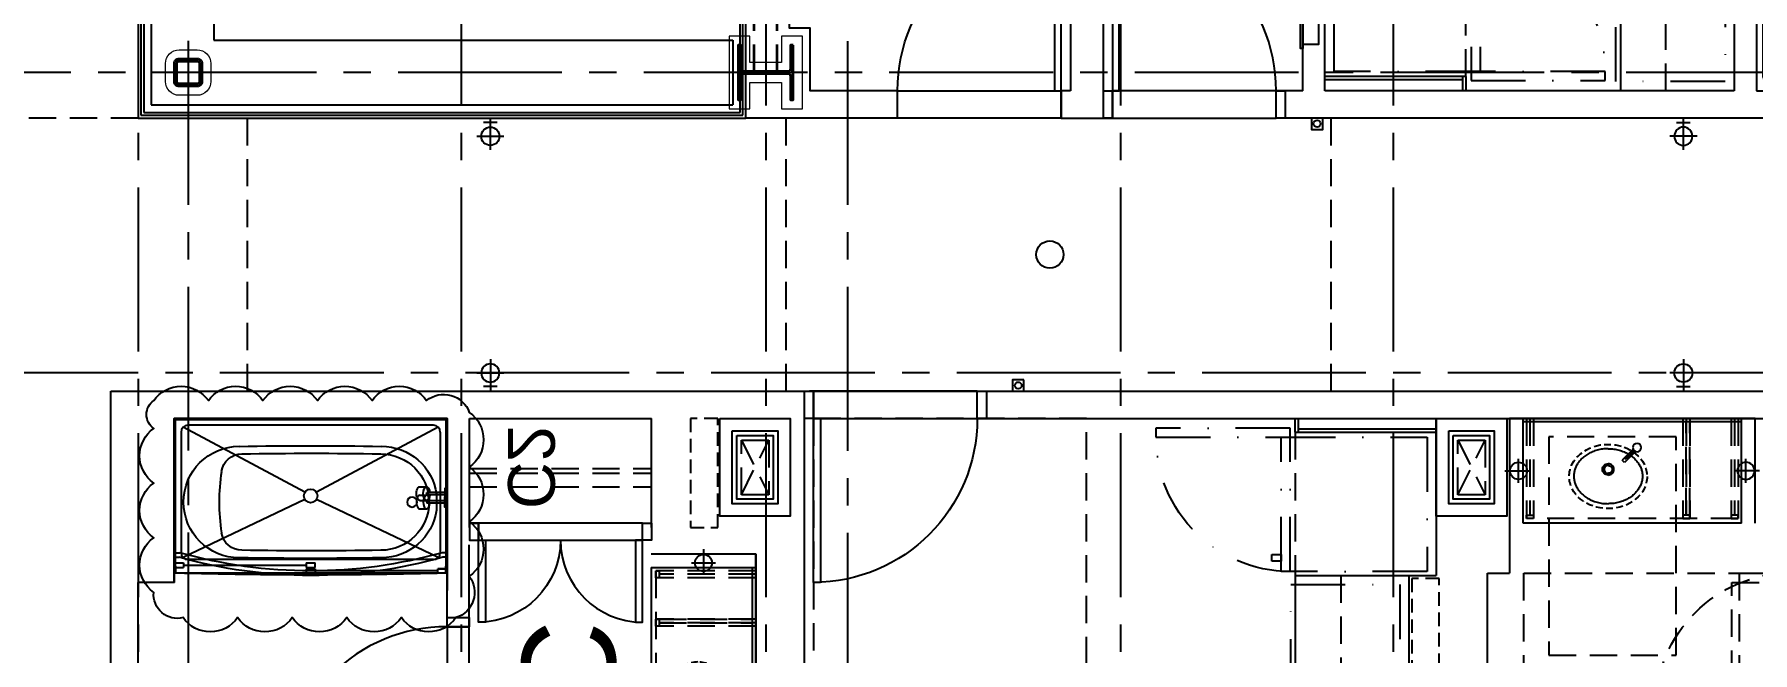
# Model space of a CAD drawing. Header units: inches. Extents: x -3700 to 348, y -844 to 2341.
# Drawn here: x -3034.8 to -2657, y 211.6 to 347.4 of the extents above; entities that cross this region are included whole.
import ezdxf

# ---------------------------------------------------------------- set-up
doc = ezdxf.new("R2010")
doc.units = ezdxf.units.IN
doc.header["$LTSCALE"] = 48
doc.header["$MEASUREMENT"] = 0
for name, pattern in [('CENTER2', [1.125, 0.75, -0.125, 0.125, -0.125]), ('DASHDOT2', [0.5, 0.25, -0.125, 0, -0.125]), ('HIDDEN', [0.375, 0.25, -0.125]), ('HIDDEN2', [0.1875, 0.125, -0.0625]), ('PHANTOM2', [1.25, 0.625, -0.125, 0.125, -0.125, 0.125, -0.125])]:
    doc.linetypes.add(name, pattern=pattern)
doc.layers.get('0').update_dxf_attribs({"color": 253})
for name, color, linetype in [('A-Clng Mtd Light Fixture', 253, 'Continuous'), ('A-Door', 253, 'Continuous'), ('A-Door-Head', 253, 'Continuous'), ('A-Eqpm', 253, 'Continuous'), ('A-Eqpm-NIC', 253, 'DASHDOT2'), ('A-Flor-ADA', 253, 'PHANTOM2'), ('A-Flor-Case', 253, 'Continuous'), ('A-Flor-Case-Hidden', 253, 'HIDDEN2'), ('A-Flor-Outline', 253, 'Continuous'), ('A-Flor-Ovhd', 253, 'HIDDEN2'), ('A-Flor-Pfix', 253, 'Continuous'), ('A-Flor-Soffit', 253, 'HIDDEN2'), ('A-Flor-Spcl', 253, 'Continuous'), ('A-Flor-Wall Mtd Fixture', 253, 'Continuous'), ('A-Grid(3-32)', 253, 'CENTER2'), ('A-HVAC', 253, 'HIDDEN2'), ('A-Wall-Full', 253, 'Continuous'), ('A-Wall-Hatch', 253, 'Continuous'), ('Revision Cloud', 1, 'Continuous'), ('S-Grid-Iden', 253, 'Continuous')]:
    doc.layers.add(name, color=color, linetype=linetype)
for name, color, linetype, lineweight in [('A-Detl-Hatch', 253, 'Continuous', 18), ('S-Detl-Hatch', 253, 'Continuous', 18), ('S-Detl-Wide', 253, 'Continuous', 35)]:
    doc.layers.add(name, color=color, linetype=linetype, lineweight=lineweight)
doc.layers.add('G-Anno-View', color=253, linetype='Continuous', lineweight=18, plot=False)
doc.styles.add('G1DIM', font='arial.ttf')

# ---------------------------------------------------------------- blocks, each defined once
blk = doc.blocks.new('*U10')
at = {"layer": 'A-Detl-Hatch'}
h = blk.add_hatch(dxfattribs=at)
h.set_pattern_fill('ANSI32', color=256, scale=6, style=0)
h.set_pattern_definition([(45, (0, -6.06), (-1.591, 1.591), []), (45, (1.0607, -6.06), (-1.591, 1.591), [])])
edge = h.paths.add_edge_path()
edge.add_line((6, -12.12), (6, -11.515))
edge.add_line((6, -11.515), (0.795, -11.515))
edge.add_arc((0.795, -10.915), 0.6, 180, 270, ccw=False)
edge.add_line((0.195, -10.915), (0.195, -1.205))
edge.add_arc((0.795, -1.205), 0.6, 90, 180, ccw=False)
edge.add_line((0.795, -0.605), (6, -0.605))
edge.add_line((6, -0.605), (6, 0))
edge.add_line((6, 0), (-6, 0))
edge.add_line((-6, 0), (-6, -0.605))
edge.add_line((-6, -0.605), (-0.795, -0.605))
edge.add_arc((-0.795, -1.205), 0.6, 0, 90, ccw=False)
edge.add_line((-0.195, -1.205), (-0.195, -10.915))
edge.add_arc((-0.795, -10.915), 0.6, 270, 360, ccw=False)
edge.add_line((-0.795, -11.515), (-6, -11.515))
edge.add_line((-6, -11.515), (-6, -12.12))
edge.add_line((-6, -12.12), (6, -12.12))
at = {"color": 0, "linetype": 'ByBlock'}
blk.add_lwpolyline([(6, -12.12), (6, -11.515), (0.795, -11.515, -0.4142136), (0.195, -10.915), (0.195, -1.205, -0.4142136), (0.795, -0.605), (6, -0.605), (6, 0), (-6, 0), (-6, -0.605), (-0.795, -0.605, -0.4142136), (-0.195, -1.205), (-0.195, -10.915, -0.4142136), (-0.795, -11.515), (-6, -11.515), (-6, -12.12)], format="xyb", close=True, dxfattribs=at)
blk = doc.blocks.new('W12X65')
at = {"layer": 'S-Detl-Hatch'}
blk.add_lwpolyline([(13860.59, -7310.28), (13860.59, -7305.67), (13854.79, -7305.67), (13854.79, -7298.76), (13860.59, -7298.76), (13860.59, -7294.16), (13844.59, -7294.16), (13844.59, -7298.76), (13850.4, -7298.76), (13850.4, -7305.67), (13844.59, -7305.67), (13844.59, -7310.28)], close=True, dxfattribs=at)
at = {"layer": 'S-Detl-Wide'}
blk.add_blockref('*U10', (13852.59, -7296.16), dxfattribs=at)
blk = doc.blocks.new('*U30')
at = {"layer": 'A-Detl-Hatch'}
h = blk.add_hatch(dxfattribs=at)
h.set_pattern_fill('ANSI32', color=256, scale=6, style=0)
h.set_pattern_definition([(45, (-3, 0), (-1.591, 1.591), []), (45, (-1.9393, 0), (-1.591, 1.591), [])])
edge = h.paths.add_edge_path(flags=0)
edge.add_line((-2, -0.5), (2, -0.5))
edge.add_arc((2, -1), 0.5, 0, 90, ccw=False)
edge.add_line((2.5, -1), (2.5, -5))
edge.add_arc((2, -5), 0.5, -90, 0, ccw=False)
edge.add_line((2, -5.5), (-2, -5.5))
edge.add_arc((-2, -5), 0.5, 180, 270, ccw=False)
edge.add_line((-2.5, -5), (-2.5, -1))
edge.add_arc((-2, -1), 0.5, 90, 180, ccw=False)
edge = h.paths.add_edge_path(flags=0)
edge.add_line((-2, 0), (2, 0))
edge.add_arc((2, -1), 1, 0, 90, ccw=False)
edge.add_line((3, -1), (3, -5))
edge.add_arc((2, -5), 1, -90, 0, ccw=False)
edge.add_line((2, -6), (-2, -6))
edge.add_arc((-2, -5), 1, 180, 270, ccw=False)
edge.add_line((-3, -5), (-3, -1))
edge.add_arc((-2, -1), 1, 90, 180, ccw=False)
at = {"color": 0, "linetype": 'ByBlock'}
for points in [[(-2, 0), (2, 0, -0.414214), (3, -1), (3, -5, -0.414214), (2, -6), (-2, -6, -0.414214), (-3, -5), (-3, -1, -0.414214)], [(-2, -0.5), (2, -0.5, -0.414214), (2.5, -1), (2.5, -5, -0.414214), (2, -5.5), (-2, -5.5, -0.414214), (-2.5, -5), (-2.5, -1, -0.414214)]]:
    blk.add_lwpolyline(points, format="xyb", close=True, dxfattribs=at)
blk = doc.blocks.new('HSS 6X6')
at = {"layer": 'S-Detl-Hatch'}
blk.add_lwpolyline([(13836.95, -7384.91), (13840.95, -7384.91, -0.414214), (13843.95, -7387.91), (13843.95, -7391.91, -0.414214), (13840.95, -7394.91), (13836.95, -7394.91, -0.414214), (13833.95, -7391.91), (13833.95, -7387.91, -0.414214)], format="xyb", close=True, dxfattribs=at)
at = {"layer": 'S-Detl-Wide'}
blk.add_blockref('*U30', (13838.95, -7386.91), dxfattribs=at)
blk = doc.blocks.new('2ND FLOOR - STRUCTURAL GRID')
at = {"layer": 'A-Grid(3-32)'}
for p, q in [((8672.5, -7426.01), (8672.5, -9409.77)), ((8743.5, -7426.01), (8743.5, -9409.77)), ((8810.5, -7426.01), (8810.5, -9409.77)), ((8888.5, -7426.01), (8888.5, -9409.77)), ((8948.5, -7426.01), (8948.5, -9409.77)), ((8683.5, -7447.81), (8683.5, -9387.54)), ((8828.5, -7447.85), (8828.5, -9387.48)), ((11897.69, -8858.75), (8119.31, -8858.75)), ((11912.5, -8924.75), (8104.5, -8924.75))]:
    blk.add_line(p, q, dxfattribs=at)
at = {"layer": 'S-Detl-Wide', "linetype": 'HIDDEN2'}
for p, q in [((8808, -8858.56), (8808, -8592.94)), ((8813, -8858.56), (8813, -8592.94))]:
    blk.add_line(p, q, dxfattribs=at)
at = {"rotation": 90}
blk.add_blockref('W12X65', (1508.28, -22711.34), dxfattribs=at)
at = {"layer": 'S-Grid-Iden'}
blk.add_blockref('HSS 6X6', (-5155.45, -1468.84), dxfattribs=at)
blk = doc.blocks.new('36in door')
blk.add_lwpolyline([(-1.5, -36), (0, -36), (0, 0), (-1.5, 0)], close=True)
blk.add_arc((0, 0), 36, 180, 270)
blk = doc.blocks.new('refrigerator')
blk.add_line((-30.125, 0), (-30.125, -29.5))
for points in [[(-32.125, -29.5), (0, -29.5), (0, 0), (-32.125, 0)], [(-34.125, -3.75), (-32.125, -3.75), (-32.125, -2.25), (-34.125, -2.25)], [(-59.625, -31.5), (-59.625, -29.5), (-30.125, -29.5), (-30.125, -31.5)]]:
    blk.add_lwpolyline(points, close=True)
blk.add_arc((-30.125, -29.5), 29.5, 90, 183.88744)
blk = doc.blocks.new('fridge cubby')
at = {"layer": 'A-Flor-Case'}
for p, q in [((-31, -31.5), (0, -31.5)), ((-31, -31.5), (-31, -34.5)), ((-30.25, -31.5), (-30.25, -34.5)), ((-30.25, -32.25), (0, -32.25))]:
    blk.add_line(p, q, dxfattribs=at)
at = {"layer": 'A-Flor-Ovhd'}
blk.add_line((-31, -31.5), (-31, 0.125), dxfattribs=at)
at = {"layer": 'A-Eqpm-NIC'}
blk.add_blockref('refrigerator', (-2, -0.875), dxfattribs=at)
blk = doc.blocks.new('ADA Kitchen')
at = {"layer": 'A-Eqpm-NIC'}
blk.add_lwpolyline([(60.5, -8), (60.5, -32), (36.5, -32), (36.5, -8)], close=True, dxfattribs=at)
at = {"layer": 'A-Flor-Case'}
for q in [(34.5, -6), (149.25, -31)]:
    blk.add_line((34.5, -31), q, dxfattribs=at)
at = {"layer": 'A-Flor-Ovhd'}
for q in [(34.5, -6), (116.25, -21)]:
    blk.add_line((34.5, -21), q, dxfattribs=at)
at = {"layer": 'A-Wall-Full'}
for p, q in [((0, 0), (34.5, 0)), ((0, -31), (0, 0)), ((34.5, -6), (34.5, 0)), ((34.5, -6), (149.25, -6))]:
    blk.add_line(p, q, dxfattribs=at)
at = {"extrusion": (0, 0, -1), "zscale": -1, "rotation": 90}
blk.add_blockref('fridge cubby', (-34.5, 0), dxfattribs=at)
blk = doc.blocks.new('Plumbing Chase')
at = {"layer": 'A-Flor-Outline', "linetype": 'HIDDEN2', "ltscale": 0.5}
blk.add_lwpolyline([(0.625, 0), (6.625, 0), (6.625, 24), (0.625, 24)], close=True, dxfattribs=at)
blk = doc.blocks.new('shower head')
for p, q in [((0.5, 0.25), (4.48, 0.25)), ((6.04, 1.5), (4.5, 1.5)), ((0.5, -0.25), (4.48, -0.25)), ((6.02, -1.5), (4.49, -1.5))]:
    blk.add_line(p, q)
blk.add_lwpolyline([(0, -1.12), (0.5, -1.12), (0.5, 1.12), (0, 1.12)], close=True)
at = {"extrusion": (0, 0, -1)}
for centre, start_param, end_param in [((4.5, 0), 4.878708, 10.826996), ((6.02, 0), 6.265998, 9.430839)]:
    blk.add_ellipse(centre, major_axis=(0, 1.5), ratio=0.483735, start_param=start_param, end_param=end_param, dxfattribs=at)
blk.add_open_spline([(4.48, 0.25), (4.49, 0.2), (4.49, 0.16), (4.49, 0.11), (4.5, 0.04), (4.5, -0.04), (4.49, -0.11), (4.49, -0.16), (4.49, -0.21), (4.48, -0.25)], degree=3, knots=[7.6339989, 7.6339989, 7.6339989, 7.6339989, 7.7552894, 7.7552894, 7.7552894, 7.9540134, 7.9540134, 7.9540134, 8.074038, 8.074038, 8.074038, 8.074038])
blk = doc.blocks.new('shower curtain rod')
for p, q in [((-59.75, 0), (-60, 0)), ((-59.75, -2.5), (-59.75, 0)), ((-0.25, 0), (0, 0)), ((-0.25, -2.5), (-0.25, 0)), ((-59.75, -2.5), (-60, -2.5)), ((-59.75, -0.75), (-58.86, -0.75)), ((-59.75, -1.75), (-59, -1.75)), ((-0.25, -0.75), (-1.14, -0.75)), ((-0.25, -1.75), (-1, -1.75)), ((-0.25, -2.5), (0, -2.5))]:
    blk.add_line(p, q)
for centre, radius, start, end in [((-30, 101.37), 107.12, 254.2934, 285.7066), ((-30, 101.34), 106.09, 254.2167, 285.7833)]:
    blk.add_arc(centre, radius, start, end)
blk = doc.blocks.new('tub plan')
for p, q in [((0.12, -32.25), (0.12, -0.31)), ((59.44, -0.12), (0.31, -0.12)), ((59.63, -32.25), (59.63, -0.31)), ((2.25, -16.5), (2.25, -20)), ((-0.07, -33.87), (59.81, -33.87)), ((0.19, -33.86), (0.19, -32.36)), ((59.56, -33.86), (59.56, -32.36))]:
    blk.add_line(p, q)
blk.add_circle((7.62, -18.25), 1.09)
for centre, radius, start, end in [((0.31, -0.31), 0.188, 90, 180), ((59.44, -0.31), 0.188, 0, 90), ((14.37, -18.25), 12.25, 90, 171.7868), ((30, -982.48), 976.6, 89.08325, 90.91675), ((29.77, -940.73), 933.2, 89.06218, 90.93782), ((45.62, -18.25), 12.25, 270, 90), ((14.5, -18.25), 10.59, 90, 180), ((45.05, -12.16), 4.5, 8.0478, 90), ((1.97, -18.25), 48, 351.9522, 8.0478), ((14.5, -18.25), 10.59, 180, 270), ((14.37, -18.25), 12.25, 188.2132, 270), ((45.05, -24.34), 4.5, 270, 351.9522), ((29.77, 904.23), 933.2, 269.06218, 270.93782), ((0.25, -32.25), 0.13, 180, 241.143), ((0.25, -33.69), 0.13, 246.6399, 270), ((29.87, 1136.13), 1170.38, 268.54955, 271.45045), ((30, 945.98), 976.6, 269.08325, 270.91675), ((59.5, -32.25), 0.13, 298.857, 0), ((59.81, -33.81), 0.06, 270, 0)]:
    blk.add_arc(centre, radius, start, end)
at = {"layer": 'A-Flor-Pfix'}
blk.add_blockref('shower head', (-0.07, -18.25), dxfattribs=at)
at = {"layer": 'A-Flor-Spcl'}
blk.add_blockref('shower curtain rod', (59.87, -28.62), dxfattribs=at)
blk = doc.blocks.new('Toiliet American Std Cadet Pro')
for p, q in [((0, 8.06), (0, -8.06)), ((5.84, 9.06), (1, 9.06)), ((6.84, 7.9), (6.84, 8.06)), ((7.53, 6.52), (7, 7.36)), ((7.69, -5.98), (7.69, 5.98)), ((7, -7.36), (7.53, -6.52)), ((1, -9.06), (5.84, -9.06)), ((6.84, -8.06), (6.84, -7.9))]:
    blk.add_line(p, q)
for centre, radius, start, end in [((1, 8.06), 1, 90, 180), ((5.84, 8.06), 1, 0, 90), ((7.84, 7.9), 1, 180, 212.4157), ((6.69, 5.98), 1, 0, 32.4157), ((10.89, 10.1), 4.91, 226.8784, 295.5831), ((7.84, -7.9), 1, 147.5844, 180), ((10.89, -10.1), 4.91, 64.417, 133.1217), ((6.69, -5.98), 1, 327.5844, 0), ((1, -8.06), 1, 180, 270), ((5.84, -8.06), 1, 270, 0)]:
    blk.add_arc(centre, radius, start, end)
for start_param, end_param in [(4.086017, 8.480354), (2.197169, 4.086017)]:
    blk.add_ellipse((18.39, 0), major_axis=(9.17, 0), ratio=0.762999, start_param=start_param, end_param=end_param)
blk = doc.blocks.new('wall sconce')
for p, q in [((-1, 0), (4.625, 0)), ((2, -2.625), (2, 2.625))]:
    blk.add_line(p, q)
blk.add_circle((2, 0), 1.875)
blk = doc.blocks.new('sink1915rear')
for p, q in [((-6, -4.54), (-3.61, -6.94)), ((-5.78, -4.41), (-3.96, -6.23)), ((-5.6, -4.24), (-3.78, -6.05)), ((-5.47, -4.01), (-3.08, -6.41)), ((-3.96, -6.23), (-3.78, -6.05)), ((-3.61, -6.94), (-3.08, -6.41))]:
    blk.add_line(p, q)
blk.add_circle((-6.35, -3.67), 0.938)
for points, knots in [([(-5.07, -5.48), (-5.16, -5.54), (-5.5, -5.8), (-6.03, -6.29), (-6.6, -6.99), (-7.03, -7.71), (-7.32, -8.45), (-7.5, -9.2), (-7.56, -9.95), (-7.5, -10.7), (-7.32, -11.45), (-7.03, -12.19), (-6.6, -12.91), (-6.03, -13.61), (-5.33, -14.26), (-4.48, -14.84), (-3.5, -15.33), (-2.41, -15.7), (-1.23, -15.95), (-0.41, -15.98), (0, -15.99)], [5.387657, 5.387657, 5.387657, 5.387657, 5.72094, 6.671915, 7.55893, 8.391939, 9.182354, 9.943851, 10.690053, 11.436458, 12.198524, 12.989815, 13.823917, 14.712127, 15.664288, 16.687236, 17.780855, 18.938437, 20.147416, 21.38303, 21.38303, 21.38303, 21.38303]), ([(0, -3.91), (-0.41, -3.93), (-1.23, -3.96), (-2.41, -4.2), (-3.48, -4.57), (-4.13, -4.89), (-4.43, -5.06)], [0, 0, 0, 0, 1.238365, 2.448444, 3.606048, 4.621257, 4.621257, 4.621257, 4.621257])]:
    blk.add_open_spline(points, degree=3, knots=knots)
for points in [[(0, -9.7), (-0.48, -9.61), (-0.88, -9.34), (-1.15, -8.93), (-1.25, -8.45), (-1.15, -7.97), (-0.88, -7.57), (-0.48, -7.3), (0, -7.2)], [(0, -3.91), (1.24, -3.99), (2.42, -4.23), (3.52, -4.61), (4.49, -5.1), (5.33, -5.68), (6.03, -6.32), (6.59, -7.01), (7.01, -7.73), (7.31, -8.46), (7.48, -9.21), (7.54, -9.95), (7.48, -10.69), (7.31, -11.44), (7.01, -12.17), (6.59, -12.89), (6.03, -13.58), (5.33, -14.22), (4.49, -14.81), (3.51, -15.3), (2.42, -15.67), (1.23, -15.91), (0, -15.99)], [(0, -9.7), (0.48, -9.61), (0.88, -9.34), (1.15, -8.93), (1.25, -8.45), (1.15, -7.97), (0.88, -7.57), (0.48, -7.3), (0, -7.2)], [(0, -7.58), (-0.33, -7.64), (-0.62, -7.83), (-0.81, -8.12), (-0.87, -8.45), (-0.81, -8.79), (-0.62, -9.07), (-0.33, -9.26), (0, -9.33)], [(0, -7.58), (0.33, -7.64), (0.62, -7.83), (0.81, -8.12), (0.88, -8.45), (0.81, -8.79), (0.62, -9.07), (0.33, -9.26), (0, -9.33)]]:
    blk.add_spline(points, degree=3)
at = {"layer": 'A-Flor-Case-Hidden', "linetype": 'HIDDEN2', "ltscale": 0.25, "extrusion": (0, 0, -1)}
blk.add_ellipse((0, -10.01), major_axis=(-8.56, 0), ratio=0.824818, dxfattribs=at)
blk = doc.blocks.new('41in Std Vanity')
at = {"layer": 'A-Flor-Case'}
for p, q in [((23, 53), (0, 53)), ((0.75, 5), (0.75, 53)), ((23, 5), (23, 53)), ((23, 5), (0, 5))]:
    blk.add_line(p, q, dxfattribs=at)
at = {"layer": 'A-Flor-Case-Hidden'}
for p, q in [((0, 52.25), (22, 52.25)), ((0, 51.5), (21.25, 51.5)), ((0, 50.75), (21.25, 50.75)), ((22, 5.75), (22, 52.125)), ((0, 17.875), (21.25, 17.875)), ((0, 17.125), (21.25, 17.125)), ((0, 16.375), (22, 16.375)), ((21.25, 17.125), (0.75, 17.125)), ((21.25, 16.375), (0.75, 16.375)), ((0, 7.25), (21.25, 7.25)), ((0, 6.5), (21.25, 6.5)), ((0, 5.75), (22, 5.75))]:
    blk.add_line(p, q, dxfattribs=at)
for points in [[(21.25, 50.75), (22, 50.75), (22, 52.25), (21.25, 52.25)], [(21.25, 17.875), (22, 17.875), (22, 16.375), (21.25, 16.375)], [(21.25, 7.25), (22, 7.25), (22, 5.75), (21.25, 5.75)]]:
    blk.add_lwpolyline(points, close=True, dxfattribs=at)
at = {"layer": 'A-Wall-Full'}
for p, q in [((0, 2), (0, 56)), ((0, 56), (23, 56)), ((23, 2), (0, 2))]:
    blk.add_line(p, q, dxfattribs=at)
at = {"layer": 'A-Flor-Pfix', "rotation": 90}
blk.add_blockref('sink1915rear', (2.736, 34.312), dxfattribs=at)
at = {"layer": 'A-Flor-Wall Mtd Fixture', "xscale": -1, "rotation": 90}
blk.add_blockref('wall sconce', (11.5, 56), dxfattribs=at)
at = {"layer": 'A-Flor-Wall Mtd Fixture', "rotation": 90}
blk.add_blockref('wall sconce', (11.5, 2), dxfattribs=at)
blk = doc.blocks.new('Suite Vanity and Bath 1')
at = {"layer": 'A-Door'}
for points in [[(6.88, 72.88), (4.88, 72.88), (4.88, 68), (6.88, 68)], [(44.88, 72.88), (42.88, 72.88), (42.88, 68), (44.88, 68)]]:
    blk.add_lwpolyline(points, close=True, dxfattribs=at)
at = {"layer": 'A-Door-Head'}
blk.add_lwpolyline([(6.88, 72.88), (42.88, 72.88), (42.88, 68), (6.88, 68)], close=True, dxfattribs=at)
at = {"layer": 'A-Flor-Soffit'}
blk.add_line((0, 72.88), (0, 112.87), dxfattribs=at)
at = {"layer": 'A-Wall-Full'}
for p, q in [((0, 112.87), (0, 135.87)), ((4.88, 135.87), (58.87, 135.87)), ((4.88, 112.87), (4.88, 135.87)), ((58.87, 112.87), (58.87, 135.87)), ((0, 112.87), (4.88, 112.87)), ((0, 72.88), (0, 0)), ((0, 72.88), (6.88, 72.88)), ((6.88, 68), (6.88, 72.88)), ((42.88, 68), (42.88, 72.88)), ((42.88, 72.88), (60.88, 72.88)), ((4.88, 68), (4.88, 0)), ((4.88, 68), (6.88, 68)), ((42.88, 68), (88.62, 68)), ((88.62, 8.06), (88.62, 68)), ((52.62, 8.06), (52.62, 0)), ((52.62, 8.06), (88.62, 8.06)), ((52.62, 0), (4.88, 0))]:
    blk.add_line(p, q, dxfattribs=at)
at = {"extrusion": (0, 0, -1), "zscale": -1, "rotation": 270}
blk.add_blockref('41in Std Vanity', (-60.88, 135.87), dxfattribs=at)
at = {"layer": 'A-Door', "extrusion": (0, 0, -1), "zscale": -1}
blk.add_blockref('36in door', (-6.88, 68), dxfattribs=at)
at = {"layer": 'A-Flor-Pfix', "extrusion": (0, 0, -1), "xscale": -1, "zscale": -1, "rotation": 90}
blk.add_blockref('tub plan', (-88.5, 67.93), dxfattribs=at)
at = {"layer": 'A-Flor-Pfix', "rotation": 90.00004864950782}
blk.add_blockref('Toiliet American Std Cadet Pro', (22.88, 0.75), dxfattribs=at)
at = {"layer": 'G-Anno-View', "insert": (23.45, 105.01), "char_height": 20.58, "width": 161.6877, "attachment_point": 1, "style": 'G1DIM'}
blk.add_mtext('C', dxfattribs=at)
blk = doc.blocks.new('18in door')
blk.add_lwpolyline([(0, 0), (1.5, 0), (1.5, 18), (0, 18)], close=True)
blk.add_arc((0, 0), 18, 0, 90)
blk = doc.blocks.new('Suite Closet 2')
at = {"layer": 'A-Door'}
for points in [[(1, -25), (4.75, -25), (4.75, -23), (1, -23)], [(1, -61), (4.75, -61), (4.75, -63), (1, -63)]]:
    blk.add_lwpolyline(points, close=True, dxfattribs=at)
at = {"layer": 'A-Door-Head'}
blk.add_lwpolyline([(1, -25), (4.75, -25), (4.75, -61), (1, -61)], close=True, dxfattribs=at)
at = {"layer": 'A-Flor-Ovhd'}
for p, q in [((12.75, -63), (12.75, -23)), ((15.75, -63), (15.75, -23)), ((16.75, -63), (16.75, -23))]:
    blk.add_line(p, q, dxfattribs=at)
at = {"layer": 'A-Wall-Full'}
for p, q in [((1, -25), (4.75, -25)), ((3.75, -23), (27.75, -23)), ((4.75, -25), (4.75, -23)), ((4.75, -25), (4.75, -23)), ((27.75, -63), (27.75, -23)), ((1, -63), (1, -61)), ((1, -61), (4.75, -61)), ((3.75, -63), (27.75, -63)), ((4.75, -63), (4.75, -61))]:
    blk.add_line(p, q, dxfattribs=at)
at = {"layer": 'A-Door', "extrusion": (0, 0, -1), "zscale": -1, "rotation": 270}
blk.add_blockref('18in door', (-1, -25), dxfattribs=at)
at = {"layer": 'A-Door', "rotation": 90}
blk.add_blockref('18in door', (1, -61), dxfattribs=at)
at = {"layer": 'G-Anno-View', "insert": (7.82, -44.25), "char_height": 10.291, "width": 80.8438, "attachment_point": 1, "style": 'G1DIM'}
blk.add_mtext('C2', dxfattribs=at)
blk = doc.blocks.new('Single 12x6 HVAC Shaft')
at = {"layer": 'A-Flor-Outline'}
blk.add_lwpolyline([(3.75, 17.75), (11.75, 17.75), (11.75, 3.75), (3.75, 3.75)], close=True, dxfattribs=at)
at = {"layer": 'A-HVAC'}
for p, q in [((4.75, 16.75), (10.75, 4.75)), ((4.75, 4.75), (10.75, 16.75))]:
    blk.add_line(p, q, dxfattribs=at)
blk.add_lwpolyline([(4.75, 16.75), (10.75, 16.75), (10.75, 4.75), (4.75, 4.75)], close=True, dxfattribs=at)
at = {"layer": 'A-Wall-Full'}
for points in [[(0, 21.5), (15.5, 21.5), (15.5, 0), (0, 0)], [(2.75, 18.75), (12.75, 18.75), (12.75, 2.75), (2.75, 2.75)]]:
    blk.add_lwpolyline(points, close=True, dxfattribs=at)
blk = doc.blocks.new('shower door')
at = {"layer": 'A-Flor-Case'}
for p, q in [((-31, -1), (-31, 0)), ((-29, 0), (-31, 0)), ((-29, -1), (-29, 0)), ((0, 0), (-2, 0)), ((-2, 0), (-2, -1)), ((-59.99, -1.26), (-57.99, -1.26)), ((-59.99, -2.26), (-57.99, -2.26)), ((-57.99, -2.26), (-57.99, -1.26)), ((-57.99, -1.76), (-31, -1.76)), ((-29, -1), (-31, -1)), ((-31, -1.26), (-29, -1.26)), ((-31, -2.26), (-31, -1.26)), ((-31, -2.26), (-29, -2.26)), ((-2, -0.5), (-29, -0.5)), ((-29, -1.26), (-29, -2.26)), ((0, -1), (-2, -1)), ((-2, -1), (0, -1))]:
    blk.add_line(p, q, dxfattribs=at)
blk = doc.blocks.new('30x34 shower')
at = {"layer": 'A-Flor-Pfix'}
for p, q in [((0, -34), (0, 0)), ((60, 0), (0, 0)), ((60, -34), (60, 0)), ((1.5, -3), (1.5, -29.5)), ((28.75, -16.18), (1.94, -1.94)), ((57, -1.5), (3, -1.5)), ((58.06, -1.94), (31.25, -16.18)), ((58.5, -3), (58.5, -29.5)), ((28.75, -17.82), (1.94, -30.56)), ((58.06, -30.56), (31.25, -17.82)), ((60, -34), (0, -34)), ((57, -31), (3, -31))]:
    blk.add_line(p, q, dxfattribs=at)
blk.add_circle((30, -17), 1.5, dxfattribs=at)
for centre, start, end in [((3, -3), 90, 180), ((57, -3), 0, 90), ((3, -29.5), 180, 270), ((57, -29.5), 270, 0)]:
    blk.add_arc(centre, 1.5, start, end, dxfattribs=at)
at = {"xscale": -1, "rotation": 179.9999999999999}
blk.add_blockref('shower door', (60, -34), dxfattribs=at)
at = {"layer": 'A-Flor-Pfix', "rotation": 180.0000000001253}
blk.add_blockref('shower head', (60, -16.5), dxfattribs=at)
blk = doc.blocks.new('ADA 2BED BATH')
at = {"layer": 'A-Flor-ADA', "linetype": 'HIDDEN2'}
for points in [[(24.77, -4), (24.77, -52), (52.77, -52), (52.77, -4)], [(19.26, -94), (19.26, -34), (73.26, -34), (73.26, -94)], [(66.68, -34), (136.99, -34), (136.99, -94), (66.68, -94)], [(64.99, -36), (136.99, -36), (136.99, -66), (64.99, -66)]]:
    blk.add_lwpolyline(points, close=True, dxfattribs=at)
blk.add_circle((78.15, -63.9), 30, dxfattribs=at)
at = {"layer": 'A-Wall-Full'}
for p, q in [((16.12, 0), (16.12, -34)), ((11.26, -94), (11.26, -34)), ((11.26, -34), (16.12, -34))]:
    blk.add_line(p, q, dxfattribs=at)
blk.add_blockref('Single 12x6 HVAC Shaft', (0, -21.5))
at = {"xscale": -1, "rotation": 90}
blk.add_blockref('41in Std Vanity', (72.12, 0), dxfattribs=at)
blk = doc.blocks.new('ADA 2 Bedroom Suite')
at = {"layer": 'A-Door'}
for points in [[(206.53, 280.62), (208.53, 280.62), (208.53, 274.62), (206.53, 274.62)], [(244.53, 280.62), (246.53, 280.62), (246.53, 274.62), (244.53, 274.62)]]:
    blk.add_lwpolyline(points, close=True, dxfattribs=at)
at = {"layer": 'A-Door-Head'}
blk.add_lwpolyline([(244.53, 280.62), (208.53, 280.62), (208.53, 274.62), (244.53, 274.62)], close=True, dxfattribs=at)
at = {"layer": 'A-Flor-ADA', "linetype": 'HIDDEN2'}
blk.add_lwpolyline([(208.53, 220.62), (268.53, 220.62), (268.53, 274.62), (208.53, 274.62)], close=True, dxfattribs=at)
at = {"layer": 'A-Wall-Full'}
for p, q in [((54, 280.62), (496.42, 280.62)), ((54, 194.25), (54, 280.62)), ((208.53, 280.62), (207.65, 280.62)), ((208.53, 274.62), (208.53, 280.62)), ((244.53, 274.62), (244.53, 280.62)), ((206.53, 219.73), (206.53, 274.62)), ((208.53, 274.62), (206.53, 274.62)), ((244.53, 274.62), (417.57, 274.62))]:
    blk.add_line(p, q, dxfattribs=at)
blk.add_lwpolyline([(67.94, 238.63), (67.94, 274.62), (127.94, 274.62), (127.94, 236.86)], dxfattribs=at)
at = {"xscale": -1, "rotation": 270}
for name, p in [('Suite Vanity and Bath 1', (59.94, 186)), ('Suite Closet 2', (195.88, 246.88))]:
    blk.add_blockref(name, p, dxfattribs=at)
for name, p in [('30x34 shower', (67.94, 274.62)), ('Plumbing Chase', (180.84, 250.63)), ('Single 12x6 HVAC Shaft', (187.91, 253.12)), ('ADA 2BED BATH', (345.45, 274.62)), ('Plumbing Chase', (339.45, 215.49))]:
    blk.add_blockref(name, p)
at = {"rotation": 270}
blk.add_blockref('ADA Kitchen', (345.45, 274.62), dxfattribs=at)
at = {"layer": 'A-Door', "extrusion": (0, 0, -1), "zscale": -1}
blk.add_blockref('36in door', (-208.53, 274.62), dxfattribs=at)
blk = doc.blocks.new('kitchen faucet')
for p, q in [((0.93, 0.38), (8.38, 0.38)), ((1, 0.12), (4, 0.12)), ((4, -0.12), (4, 0.12)), ((0.93, -0.38), (8.38, -0.38)), ((1, -0.12), (4, -0.12))]:
    blk.add_line(p, q)
blk.add_circle((0, 0), 1)
blk.add_arc((8.38, 0), 0.375, 270, 90)
blk = doc.blocks.new('kitchen sink')
blk.add_lwpolyline([(-14.94, -6.97, 0.143329), (-14, -7.25), (-3, -7.25, 0.414214), (-1.25, -5.5), (-1.25, 5.5, 0.414214), (-3, 7.25), (-14, 7.25, 0.414214), (-15.75, 5.5), (-15.75, -5.5, 0.143329), (-15.47, -6.44, 0.143329)], format="xyb")
blk.add_circle((-10.75, 0), 1.5)
at = {"layer": 'A-Flor-Case-Hidden'}
for p, q in [((-15.75, 8.5), (-17, 7.25)), ((-1.25, 8.5), (0, 7.25)), ((-16.64, -7.61), (-17, -7.25)), ((-1.25, -8.5), (0, -7.25)), ((-15.75, -8.5), (-16.11, -8.14))]:
    blk.add_line(p, q, dxfattribs=at)
for points in [[(-1.25, 8.5), (-15.75, 8.5)], [(-17, 7.25), (-17, -7.25)], [(0, -7.25), (0, 7.25)], [(-15.75, -8.5), (-1.25, -8.5)]]:
    blk.add_lwpolyline(points, dxfattribs=at)
at = {"rotation": 45.00000000000001}
blk.add_blockref('kitchen faucet', (-17.38, -8.88), dxfattribs=at)
blk = doc.blocks.new('cooktop')
at = {"ltscale": 0.5}
blk.add_lwpolyline([(-7.56, -21.5), (7.56, -21.5, 0.414214), (8.56, -20.5), (8.56, -1, 0.414214), (7.56, 0), (-7.56, 0, 0.414214), (-8.56, -1), (-8.56, -20.5, 0.414214)], format="xyb", close=True, dxfattribs=at)
for centre, radius in [((-3.27, -5.47), 3), ((6.32, -3.4), 0.75), ((6.32, -6.24), 0.75), ((-0.31, -15.05), 4.66)]:
    blk.add_circle(centre, radius, dxfattribs=at)
blk = doc.blocks.new('Studio Kitchen 1')
at = {"layer": 'A-Eqpm'}
for points in [[(-28.25, -99.75), (-10.25, -99.75), (-10.25, -96.25), (-28.25, -96.25)], [(-29.25, -99.75), (-9.25, -99.75), (-9.25, -100.25), (-29.25, -100.25)]]:
    blk.add_lwpolyline(points, close=True, dxfattribs=at)
at = {"layer": 'A-Eqpm-NIC'}
for points in [[(-47.88, -5.13), (-47.88, -20.38), (-77.75, -20.38), (-77.75, -5.13)], [(-2, -6.88), (-2, -30.88), (-26, -30.88), (-26, -6.88)]]:
    blk.add_lwpolyline(points, close=True, dxfattribs=at)
at = {"layer": 'A-Flor-Case'}
for p, q in [((-78, -29.88), (0, -29.88)), ((-3.13, -63.88), (-3.13, -94.88)), ((-3.13, -63.88), (-0.13, -63.88)), ((-3.13, -64.63), (-0.13, -64.63)), ((-2.38, -64.63), (-2.38, -94.88))]:
    blk.add_line(p, q, dxfattribs=at)
at = {"layer": 'A-Flor-Ovhd'}
for p, q in [((0, -19.88), (-77.75, -19.88)), ((-3.13, -63.88), (-34.75, -63.88))]:
    blk.add_line(p, q, dxfattribs=at)
at = {"layer": 'A-Wall-Full'}
for p, q in [((-78, -4.88), (0, -4.88)), ((-78, -30.13), (-78, -4.88)), ((0, -4.88), (0, -94.88)), ((-34.75, -63.88), (-38.5, -63.88)), ((-38.5, -63.88), (-38.5, -99.75)), ((-34.75, -63.88), (-34.75, -94.88)), ((0, -94.88), (-34.75, -94.88)), ((0, -99.75), (-38.5, -99.75))]:
    blk.add_line(p, q, dxfattribs=at)
at = {"layer": 'A-Eqpm-NIC', "extrusion": (0, 0, -1), "zscale": -1, "rotation": 270}
for name, p in [('cooktop', (74.75, -19.13)), ('refrigerator', (33.75, -92.88))]:
    blk.add_blockref(name, p, dxfattribs=at)
at = {"layer": 'A-Flor-Pfix', "extrusion": (0, 0, -1), "zscale": -1, "rotation": 270}
blk.add_blockref('kitchen sink', (40, -27.63), dxfattribs=at)
at = {"layer": 'G-Anno-View', "insert": (-70.96, -43.5), "char_height": 20.581, "width": 161.6877, "attachment_point": 1, "style": 'G1DIM'}
blk.add_mtext('K1', dxfattribs=at)
blk = doc.blocks.new('Studio Bath 2')
at = {"layer": 'A-Door'}
for points in [[(-81, -21.98), (-81, -19.98), (-76.12, -19.98), (-76.12, -21.98)], [(-81, -59.98), (-81, -57.98), (-76.12, -57.98), (-76.12, -59.98)]]:
    blk.add_lwpolyline(points, close=True, dxfattribs=at)
at = {"layer": 'A-Door-Head'}
blk.add_lwpolyline([(-81, -21.98), (-81, -57.98), (-76.12, -57.98), (-76.12, -21.98)], close=True, dxfattribs=at)
at = {"layer": 'A-Wall-Full'}
for p, q in [((-81, -22), (-81, 6.14)), ((-76.12, -22), (-76.12, 6.14)), ((-76.12, 6.14), (-36, 6.14)), ((-76.12, 6.14), (-36, 6.14)), ((-36, 0), (-36, 6.14)), ((0, 0), (-36, 0)), ((0, -60), (0, 0)), ((-81, -22), (-76.12, -22)), ((-81, -58), (-81, -62.86)), ((-76.12, -58), (-81, -58)), ((-76.12, -58), (-76.12, -60)), ((-76.12, -58), (-76.12, -60)), ((-76.12, -60), (0, -60))]:
    blk.add_line(p, q, dxfattribs=at)
at = {"layer": 'A-Door', "xscale": -1, "rotation": 90}
blk.add_blockref('36in door', (-76.12, -57.98), dxfattribs=at)
at = {"layer": 'A-Flor-Pfix', "xscale": -1, "rotation": 90}
blk.add_blockref('Toiliet American Std Cadet Pro', (-58.12, 5.4), dxfattribs=at)
at = {"layer": 'A-Flor-Pfix', "extrusion": (0, 0, -1), "xscale": -1, "zscale": -1, "rotation": 90}
blk.add_blockref('30x34 shower', (0, 0), dxfattribs=at)
at = {"layer": 'G-Anno-View', "insert": (-66.01, -28.04), "char_height": 20.58, "width": 161.6877, "attachment_point": 1, "style": 'G1DIM'}
blk.add_mtext('A', dxfattribs=at)
blk = doc.blocks.new('King Studio 1- 10')
at = {"layer": 'A-Door'}
for points in [[(186.01, 6), (184.01, 6), (184.01, 0), (186.01, 0)], [(224.01, 6), (222.01, 6), (222.01, 0), (224.01, 0)]]:
    blk.add_lwpolyline(points, close=True, dxfattribs=at)
at = {"layer": 'A-Door-Head'}
blk.add_lwpolyline([(186.01, 6), (222.01, 6), (222.01, 0), (186.01, 0)], close=True, dxfattribs=at)
at = {"layer": 'A-Wall-Full'}
for p, q in [((231.26, 280.63), (231.25, 6)), ((224.01, 6), (224.01, 57.86)), ((180.15, 6), (186.01, 6)), ((186.01, 0), (186.01, 6)), ((222.01, 0), (222.01, 6)), ((224.01, 6), (222.01, 6)), ((231.25, 6), (233.25, 6)), ((233.25, 6), (233.25, 0)), ((-0.74, 0), (186.01, 0)), ((233.25, 0), (222.01, 0))]:
    blk.add_line(p, q, dxfattribs=at)
at = {"xscale": -1, "rotation": 90}
for name, p in [('Studio Bath 2', (20.4, 6)), ('Studio Kitchen 1', (80.4, 6))]:
    blk.add_blockref(name, p, dxfattribs=at)
at = {"layer": 'A-Door', "xscale": -1, "rotation": 180.0000000000306}
blk.add_blockref('36in door', (222.01, 6), dxfattribs=at)
blk = doc.blocks.new('door sign light')
at = {"layer": 'A-Flor-Wall Mtd Fixture'}
blk.add_lwpolyline([(-1.25, -2.5), (1.25, -2.5), (1.25, 0), (-1.25, 0)], close=True, dxfattribs=at)
blk.add_circle((0, -1.25), 0.75, dxfattribs=at)
blk = doc.blocks.new('wall sconce typ')
for p, q in [((3, 4), (-3, 4)), ((0, 7), (0, 0)), ((-1.5, 1), (1.5, 1))]:
    blk.add_line(p, q)
blk.add_circle((0, 4), 2)
blk = doc.blocks.new('guest corridor ceiling layout')
at = {"layer": 'A-Clng Mtd Light Fixture'}
blk.add_circle((-2811.49, -1043), 3, dxfattribs=at)
at = {"layer": 'A-Flor-Soffit'}
for p, q in [((-3012, -1013), (-3072, -1013)), ((-2988, -1013), (-2988, -1073)), ((-2869.47, -1073), (-2869.47, -1013)), ((-2749.75, -1013), (-2749.75, -1073))]:
    blk.add_line(p, q, dxfattribs=at)
at = {"layer": 'A-Flor-Soffit', "rotation": 180}
for p in [(-2752.75, -1015.5), (-2818.47, -1073)]:
    blk.add_blockref('door sign light', p, dxfattribs=at)
at = {"layer": 'A-Flor-Wall Mtd Fixture', "rotation": 180}
blk.add_blockref('wall sconce typ', (-2934.55, -1013), dxfattribs=at)
at = {"layer": 'A-Flor-Wall Mtd Fixture', "xscale": -1, "rotation": 180}
blk.add_blockref('wall sconce typ', (-2672.19, -1013), dxfattribs=at)
at = {"layer": 'A-Flor-Wall Mtd Fixture', "xscale": -1}
blk.add_blockref('wall sconce typ', (-2934.55, -1073), dxfattribs=at)
at = {"layer": 'A-Flor-Wall Mtd Fixture'}
blk.add_blockref('wall sconce typ', (-2672.19, -1073), dxfattribs=at)
blk = doc.blocks.new('Door 36in')
blk.add_lwpolyline([(0, 36), (1.5, 36), (1.5, 0), (0, 0)], close=True)
blk.add_arc((0, 0), 36, 0, 90)

msp = doc.modelspace()

# ---------------------------------------------------------------- linework, layer by layer
at = {"layer": 'A-Door-Head'}
msp.add_lwpolyline([(-2844.99, 335), (-2808.99, 335), (-2808.99, 329), (-2844.99, 329)], close=True, dxfattribs=at)
at = {"layer": 'A-Wall-Full'}
for p, q in [((-2878.37, 329), (-2878.37, 607)), ((-3012, 524.7), (-3012, 329)), ((-2844.99, 329), (-2844.99, 335)), ((-2808.99, 329), (-2808.99, 335)), ((-2808.99, 335), (-2808.99, 335)), ((-2808.99, 335), (-2808.99, 335)), ((-3012, 329), (-2878.37, 329)), ((-2844.99, 329), (-2878.37, 329)), ((-2808.99, 329), (-2808.99, 329)), ((-2808.99, 329), (-2808.99, 329))]:
    msp.add_line(p, q, dxfattribs=at)
msp.add_lwpolyline([(-2844.99, 335), (-2864.19, 335), (-2864.19, 348.75), (-2868.75, 348.75), (-2868.75, 469.31)], dxfattribs=at)
at = {"layer": 'A-Wall-Hatch'}
for p, q in [((-2879.62, 330.25), (-2879.62, 605.75)), ((-2879, 329.62), (-2879, 606.37)), ((-3011.37, 524.7), (-3011.37, 329.62)), ((-3010.75, 524.7), (-3010.75, 330.25)), ((-3009.12, 501.14), (-3009.12, 331.87)), ((-2995.37, 501.14), (-2995.37, 346.12)), ((-2995.37, 346.12), (-2881.25, 346.12)), ((-2881.25, 346.12), (-2881.25, 331.87)), ((-3011.37, 329.62), (-2879, 329.62)), ((-3010.75, 330.25), (-2879.62, 330.25)), ((-3009.12, 331.87), (-2881.25, 331.87))]:
    msp.add_line(p, q, dxfattribs=at)
at = {"layer": 'Revision Cloud'}
msp.add_lwpolyline([(-3008.56, 266.94, -0.520567), (-2996.56, 266.94, -0.520567), (-2984.56, 266.94, -0.520567), (-2972.56, 266.94, -0.520567), (-2960.56, 266.94, -0.520567), (-2948.56, 266.94, -0.520567), (-2939.18, 264.32, -0.520567), (-2939.18, 252.32, -0.520567), (-2939.18, 240.32, -0.520567), (-2939.18, 228.32, -0.520567), (-2942.12, 219.25, -0.520567), (-2954.12, 219.25, -0.520567), (-2966.12, 219.25, -0.520567), (-2978.12, 219.25, -0.520567), (-2990.12, 219.25, -0.520567), (-3002.12, 219.25, -0.520567), (-3008.56, 224.8, -0.520567), (-3008.56, 236.8, -0.520567), (-3008.56, 248.8, -0.520567), (-3008.56, 260.8, -0.520567)], format="xyb", close=True, dxfattribs=at)

# ---------------------------------------------------------------- block references
at = {"linetype": 'HIDDEN'}
msp.add_blockref('2ND FLOOR - STRUCTURAL GRID', (-11684.5, 9197.75), dxfattribs=at)
at = {"xscale": -1}
msp.add_blockref('King Studio 1- 10', (-2575.74, 329), dxfattribs=at)
msp.add_blockref('ADA 2 Bedroom Suite', (-3072, -11.62))
at = {"layer": 'A-Door', "xscale": -1}
msp.add_blockref('Door 36in', (-2808.99, 335), dxfattribs=at)
at = {"layer": 'A-Flor-Soffit'}
msp.add_blockref('guest corridor ceiling layout', (0, 1342), dxfattribs=at)

doc.saveas('drawing.dxf')
